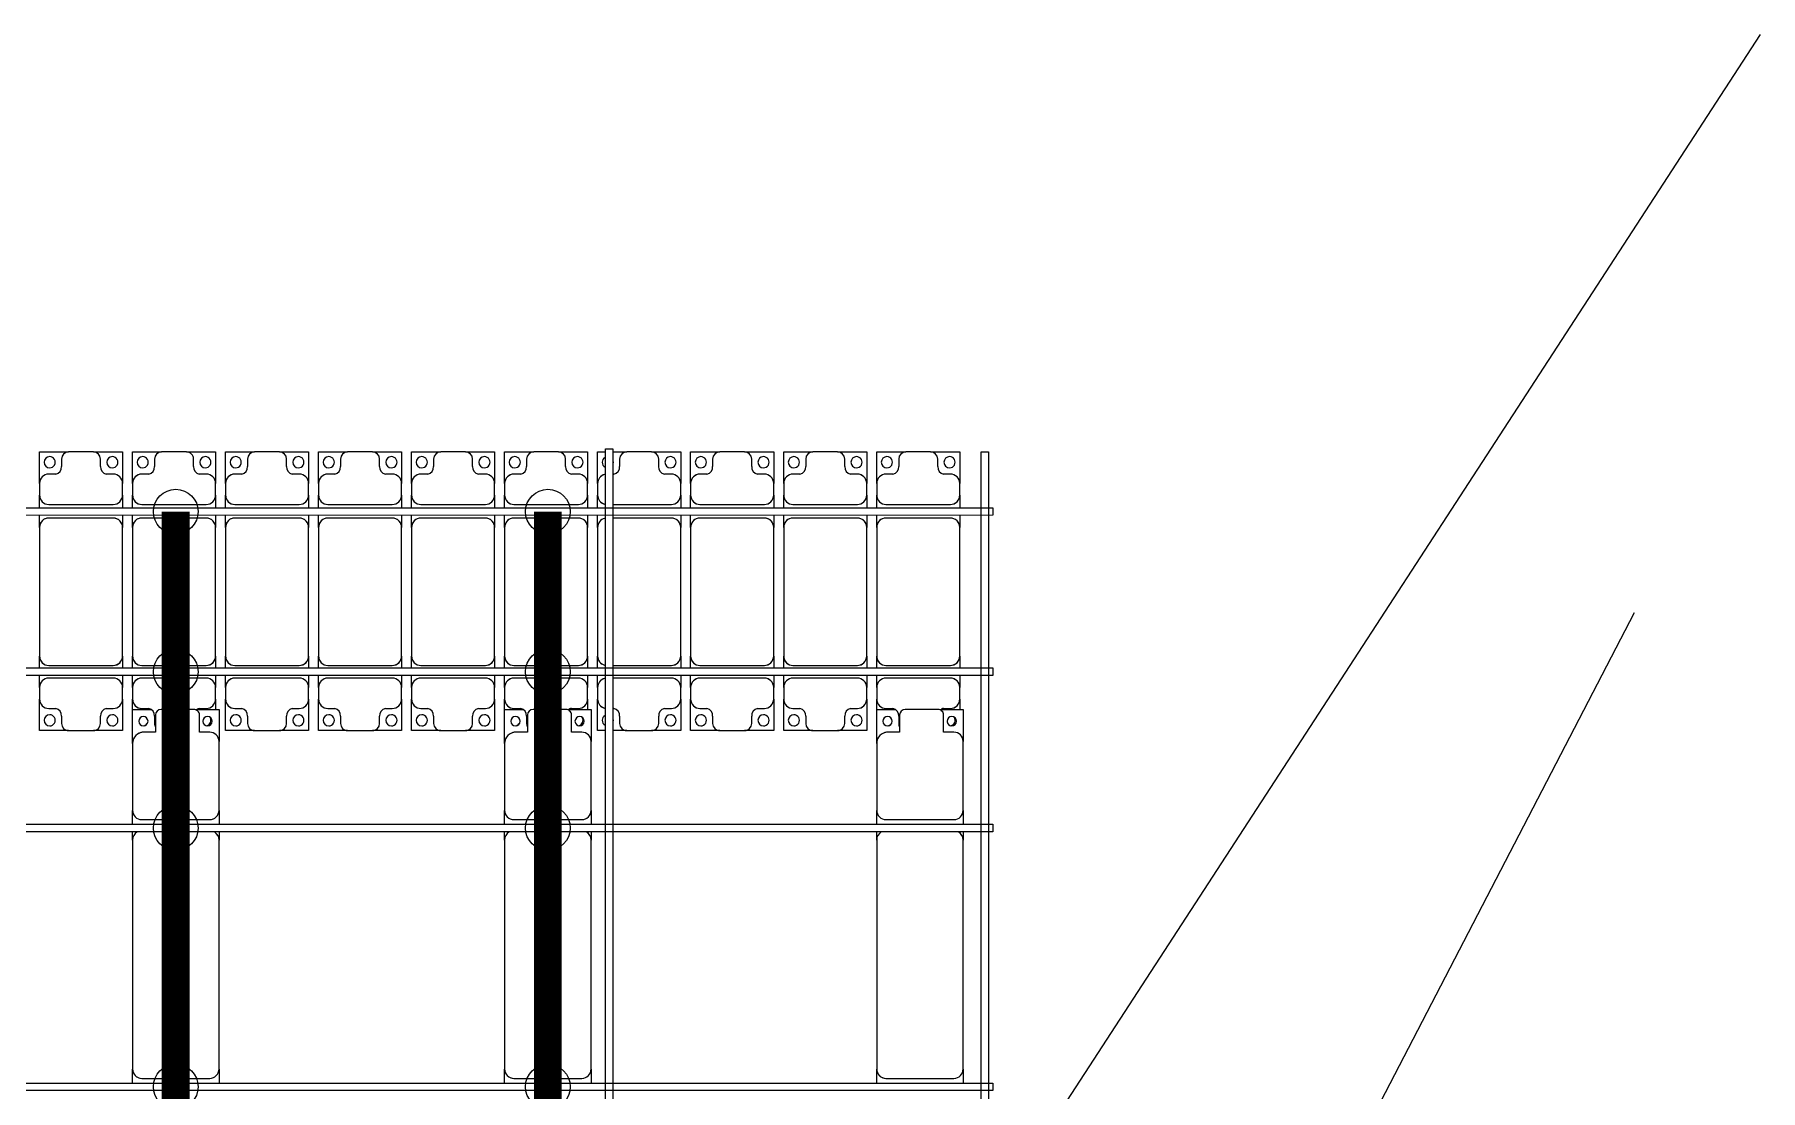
# Model space of a CAD drawing. Header units: millimetres. Extents: x -178706 to 107777, y -87310 to 933.
# Drawn here: x -49651 to -40373, y -8901 to -3228 of the extents above; entities that cross this region are included whole.
import ezdxf

# ---------------------------------------------------------------- set-up
doc = ezdxf.new("R2010")
doc.units = ezdxf.units.MM
doc.layers.add('A-GENM', color=13, linetype='Continuous', lineweight=9)
doc.layers.add('S-BEAM', color=12, linetype='Continuous', lineweight=9)
doc.layers.add('GC-DAY NEO', color=5, linetype='Continuous')
doc.layers.add('GC-HOP 40x60 GIA CUONG', color=1, linetype='Continuous')

# ---------------------------------------------------------------- blocks, each defined once
blk = doc.blocks.new('Dầm C52 - Dầm C52-21052-BỐ TRÍ KHUNG KẾT CẤU BÈ PIN 04')
at = {"layer": 'S-BEAM', "color": 1}
for p, q in [((-63551.9, -20), (-63551.9, 20)), ((-63551.9, 20), (63551.9, 20)), ((63551.9, -20), (-63551.9, -20))]:
    blk.add_line(p, q, dxfattribs=at)
blk = doc.blocks.new('Dầm C52 - Dầm C52-21053-BỐ TRÍ KHUNG KẾT CẤU BÈ PIN 04')
at = {"layer": 'S-BEAM', "color": 1}
for p, q in [((-63553.8, -20), (-63553.8, 20)), ((-63553.8, 20), (63553.8, 20)), ((63553.8, -20), (-63553.8, -20))]:
    blk.add_line(p, q, dxfattribs=at)
blk = doc.blocks.new('Dầm C52 - Dầm C52-21054-BỐ TRÍ KHUNG KẾT CẤU BÈ PIN 04')
at = {"layer": 'S-BEAM', "color": 1}
for p, q in [((-63555, -20), (-63555, 20)), ((-63555, 20), (63555, 20)), ((63555, -20), (-63555, -20))]:
    blk.add_line(p, q, dxfattribs=at)
blk = doc.blocks.new('Dầm C52 - Dầm C52-21055-BỐ TRÍ KHUNG KẾT CẤU BÈ PIN 04')
at = {"layer": 'S-BEAM', "color": 1}
for p, q in [((-63556.2, -20), (-63556.2, 20)), ((-63556.2, 20), (63556.2, 20)), ((63556.2, -20), (-63556.2, -20))]:
    blk.add_line(p, q, dxfattribs=at)
blk = doc.blocks.new('Dầm C52 - Hộp 40x60-15956-BỐ TRÍ KHUNG KẾT CẤU BÈ PIN 04')
at = {"layer": 'S-BEAM', "color": 3, "lineweight": 25}
for p, q in [((-37158.1, 20), (37158.1, 20)), ((37158.1, 20), (37158.1, -20)), ((37158.1, -20), (-37158.1, -20))]:
    blk.add_line(p, q, dxfattribs=at)
blk = doc.blocks.new('Dai phao do pin - DẢI PHAO ĐỠ PIN-V67-BỐ TRÍ KHUNG KẾT CẤU BÈ PIN 04')
at = {"layer": 'A-GENM', "color": 7}
for p, q in [((67074.7, 241.6), (67149.7, 241.6)), ((67099.7, 191.6), (67099.7, -173.4)), ((68380.3, 241.6), (67149.7, 241.6)), ((68380.3, 241.6), (68424.7, 241.6)), ((68464.7, 241.6), (68539.7, 241.6)), ((68489.7, 191.6), (68489.7, -173.4)), ((68899.7, 241.6), (68539.7, 241.6)), ((68899.7, 241.6), (69082.2, 241.6)), ((69082.2, 241.6), (69082.2, 142.1)), ((68959.7, 118.2), (68959.7, 181.6)), ((69052.2, 118.2), (68959.7, 118.2)), ((69082.2, -88.2), (69082.2, 88.2)), ((68959.7, -173.4), (68959.7, -118.2)), ((68959.7, -118.2), (69052.2, -118.2)), ((69082.2, -105.4), (69082.2, -223.4)), ((67149.7, -223.4), (67074.7, -223.4)), ((67149.7, -223.4), (68380.3, -223.4)), ((68424.7, -223.4), (68380.3, -223.4)), ((68539.7, -223.4), (68464.7, -223.4)), ((68539.7, -223.4), (68909.7, -223.4)), ((69082.2, -223.4), (68909.7, -223.4))]:
    blk.add_line(p, q, dxfattribs=at)
for centre, radius, start, end in [((67149.7, 191.6), 50, 90, 180), ((67149.7, 191.6), 50, 105, 180), ((68380.3, 191.6), 50, 30, 90), ((68380.3, 191.6), 50, 30, 90), ((68539.7, 191.6), 50, 90, 180), ((68539.7, 191.6), 50, 135, 180), ((68899.7, 181.6), 60, 0, 90), ((68899.7, 181.6), 60, 0, 30), ((69018.6, 183.2), 25, 360, 180), ((69018.6, 183.2), 25, 180, 360), ((69052.2, 88.2), 30, 360, 90), ((69052.2, -88.2), 30, 270, 0), ((67149.7, -173.4), 50, 180, 270), ((67149.7, -173.4), 50, 180, 270), ((68539.7, -173.4), 50, 180, 270), ((68539.7, -173.4), 50, 180, 225), ((68909.7, -173.4), 50, 270, 0), ((68909.7, -173.4), 50, 315, 0), ((69018.6, -161.8), 25, 360, 180), ((69018.6, -161.8), 25, 180, 360), ((69018.6, -161.8), 25, 90, 105), ((69052.2, -88.2), 30, 300, 330), ((68380.3, -173.4), 50, 270, 330), ((68380.3, -173.4), 50, 285, 330)]:
    blk.add_arc(centre, radius, start, end, dxfattribs=at)
blk = doc.blocks.new('Dai phao do pin - DẢI PHAO ĐỠ PIN-V68-BỐ TRÍ KHUNG KẾT CẤU BÈ PIN 04')
at = {"layer": 'A-GENM', "color": 7}
for p, q in [((67074.7, 241.6), (67149.7, 241.6)), ((67099.7, 191.6), (67099.7, -173.4)), ((68380.3, 241.6), (67149.7, 241.6)), ((68380.3, 241.6), (68424.7, 241.6)), ((68464.7, 241.6), (68539.7, 241.6)), ((68489.7, 191.6), (68489.7, -173.4)), ((68899.7, 241.6), (68539.7, 241.6)), ((68899.7, 241.6), (69082.2, 241.6)), ((69082.2, 241.6), (69082.2, 142.1)), ((68959.7, 118.2), (68959.7, 181.6)), ((69052.2, 118.2), (68959.7, 118.2)), ((69082.2, -88.2), (69082.2, 88.2)), ((68959.7, -173.4), (68959.7, -118.2)), ((68959.7, -118.2), (69052.2, -118.2)), ((69082.2, -105.4), (69082.2, -223.4)), ((67149.7, -223.4), (67074.7, -223.4)), ((67149.7, -223.4), (68380.3, -223.4)), ((68424.7, -223.4), (68380.3, -223.4)), ((68539.7, -223.4), (68464.7, -223.4)), ((68539.7, -223.4), (68909.7, -223.4)), ((69082.2, -223.4), (68909.7, -223.4))]:
    blk.add_line(p, q, dxfattribs=at)
for centre, radius, start, end in [((67149.7, 191.6), 50, 90, 180), ((67149.7, 191.6), 50, 105, 180), ((68380.3, 191.6), 50, 30, 90), ((68380.3, 191.6), 50, 30, 90), ((68539.7, 191.6), 50, 90, 180), ((68539.7, 191.6), 50, 135, 180), ((68899.7, 181.6), 60, 0, 90), ((68899.7, 181.6), 60, 0, 30), ((69018.6, 183.2), 25, 360, 180), ((69018.6, 183.2), 25, 180, 360), ((69052.2, 88.2), 30, 360, 90), ((69052.2, -88.2), 30, 270, 0), ((67149.7, -173.4), 50, 180, 270), ((67149.7, -173.4), 50, 180, 270), ((68539.7, -173.4), 50, 180, 270), ((68539.7, -173.4), 50, 180, 225), ((68909.7, -173.4), 50, 270, 0), ((68909.7, -173.4), 50, 315, 0), ((69018.6, -161.8), 25, 360, 180), ((69018.6, -161.8), 25, 180, 360), ((69018.6, -161.8), 25, 90, 105), ((69052.2, -88.2), 30, 300, 330), ((68380.3, -173.4), 50, 270, 330), ((68380.3, -173.4), 50, 285, 330)]:
    blk.add_arc(centre, radius, start, end, dxfattribs=at)
blk = doc.blocks.new('Dai phao do pin - DẢI PHAO ĐỠ PIN-V69-BỐ TRÍ KHUNG KẾT CẤU BÈ PIN 04')
at = {"layer": 'A-GENM', "color": 7}
for p, q in [((67074.7, 241.6), (67149.7, 241.6)), ((67099.7, 191.6), (67099.7, -173.4)), ((68380.3, 241.6), (67149.7, 241.6)), ((68380.3, 241.6), (68424.7, 241.6)), ((68464.7, 241.6), (68539.7, 241.6)), ((68489.7, 191.6), (68489.7, -173.4)), ((68899.7, 241.6), (68539.7, 241.6)), ((68899.7, 241.6), (69082.2, 241.6)), ((69082.2, 241.6), (69082.2, 142.1)), ((68959.7, 118.2), (68959.7, 181.6)), ((69052.2, 118.2), (68959.7, 118.2)), ((69082.2, -88.2), (69082.2, 88.2)), ((68959.7, -173.4), (68959.7, -118.2)), ((68959.7, -118.2), (69052.2, -118.2)), ((69082.2, -105.4), (69082.2, -223.4)), ((67149.7, -223.4), (67074.7, -223.4)), ((67149.7, -223.4), (68380.3, -223.4)), ((68424.7, -223.4), (68380.3, -223.4)), ((68539.7, -223.4), (68464.7, -223.4)), ((68539.7, -223.4), (68909.7, -223.4)), ((69082.2, -223.4), (68909.7, -223.4))]:
    blk.add_line(p, q, dxfattribs=at)
for centre, radius, start, end in [((67149.7, 191.6), 50, 90, 180), ((67149.7, 191.6), 50, 105, 180), ((68380.3, 191.6), 50, 30, 90), ((68380.3, 191.6), 50, 30, 90), ((68539.7, 191.6), 50, 90, 180), ((68539.7, 191.6), 50, 135, 180), ((68899.7, 181.6), 60, 0, 90), ((68899.7, 181.6), 60, 0, 30), ((69018.6, 183.2), 25, 360, 180), ((69018.6, 183.2), 25, 180, 360), ((69052.2, 88.2), 30, 360, 90), ((69052.2, -88.2), 30, 270, 0), ((67149.7, -173.4), 50, 180, 270), ((67149.7, -173.4), 50, 180, 270), ((68539.7, -173.4), 50, 180, 270), ((68539.7, -173.4), 50, 180, 225), ((68909.7, -173.4), 50, 270, 0), ((68909.7, -173.4), 50, 315, 0), ((69018.6, -161.8), 25, 360, 180), ((69018.6, -161.8), 25, 180, 360), ((69018.6, -161.8), 25, 90, 105), ((69052.2, -88.2), 30, 300, 330), ((68380.3, -173.4), 50, 270, 330), ((68380.3, -173.4), 50, 285, 330)]:
    blk.add_arc(centre, radius, start, end, dxfattribs=at)
blk = doc.blocks.new('Dai phaodi lai - DẢI PHAO ĐI LẠI-21666-BỐ TRÍ KHUNG KẾT CẤU BÈ PIN 04')
at = {"layer": 'A-GENM', "color": 7}
for p, q in [((121276.8, 748.4), (121433.1, 748.4)), ((121276.8, 579.3), (121276.8, 748.4)), ((121566.9, 748.4), (121433.1, 748.4)), ((121566.9, 748.4), (121723.2, 748.4)), ((121723.2, 748.4), (121723.2, 579.3)), ((121776.8, 748.4), (121933.1, 748.4)), ((121776.8, 579.3), (121776.8, 748.4)), ((122066.9, 748.4), (121933.1, 748.4)), ((122066.9, 748.4), (122223.2, 748.4)), ((122223.2, 748.4), (122223.2, 579.3)), ((122276.8, 748.4), (122433.1, 748.4)), ((122276.8, 579.3), (122276.8, 748.4)), ((122566.9, 748.4), (122433.1, 748.4)), ((122566.9, 748.4), (122723.2, 748.4)), ((122723.2, 748.4), (122723.2, 579.3)), ((122776.8, 748.4), (122933.1, 748.4)), ((122776.8, 579.3), (122776.8, 748.4)), ((123066.9, 748.4), (122933.1, 748.4)), ((123066.9, 748.4), (123223.2, 748.4)), ((123223.2, 748.4), (123223.2, 579.3)), ((123276.8, 748.4), (123433.1, 748.4)), ((123276.8, 579.3), (123276.8, 748.4)), ((123566.9, 748.4), (123433.1, 748.4)), ((123566.9, 748.4), (123723.2, 748.4)), ((123723.2, 748.4), (123723.2, 579.3)), ((123776.8, 748.4), (123933.1, 748.4)), ((123776.8, 579.3), (123776.8, 748.4)), ((124066.9, 748.4), (123933.1, 748.4)), ((124066.9, 748.4), (124223.2, 748.4)), ((124223.2, 748.4), (124223.2, 579.3)), ((124276.8, 748.4), (124318.3, 748.4)), ((124276.8, 579.3), (124276.8, 748.4)), ((124358.3, 748.4), (124433.1, 748.4)), ((124566.9, 748.4), (124433.1, 748.4)), ((124566.9, 748.4), (124723.2, 748.4)), ((124723.2, 748.4), (124723.2, 579.3)), ((124776.8, 748.4), (124933.1, 748.4)), ((124776.8, 579.3), (124776.8, 748.4)), ((125066.9, 748.4), (124933.1, 748.4)), ((125066.9, 748.4), (125223.2, 748.4)), ((125223.2, 748.4), (125223.2, 579.3)), ((125276.8, 748.4), (125433.1, 748.4)), ((125276.8, 579.3), (125276.8, 748.4)), ((125566.9, 748.4), (125433.1, 748.4)), ((125566.9, 748.4), (125723.2, 748.4)), ((125723.2, 748.4), (125723.2, 579.3)), ((125776.8, 748.4), (125933.1, 748.4)), ((125776.8, 579.3), (125776.8, 748.4)), ((126066.9, 748.4), (125933.1, 748.4)), ((126066.9, 748.4), (126223.2, 748.4)), ((126223.2, 748.4), (126223.2, 579.3)), ((121395.1, 710.4), (121395.1, 670.7)), ((121604.9, 670.7), (121604.9, 710.4)), ((121895.1, 710.4), (121895.1, 670.7)), ((122104.9, 670.7), (122104.9, 710.4)), ((122395.1, 710.4), (122395.1, 670.7)), ((122604.9, 670.7), (122604.9, 710.4)), ((122895.1, 710.4), (122895.1, 670.7)), ((123104.9, 670.7), (123104.9, 710.4)), ((123395.1, 710.4), (123395.1, 670.7)), ((123604.9, 670.7), (123604.9, 710.4)), ((123895.1, 710.4), (123895.1, 670.7)), ((124104.9, 670.7), (124104.9, 710.4)), ((124395.1, 710.4), (124395.1, 670.7)), ((124604.9, 670.7), (124604.9, 710.4)), ((124895.1, 710.4), (124895.1, 670.7)), ((125104.9, 670.7), (125104.9, 710.4)), ((125395.1, 710.4), (125395.1, 670.7)), ((125604.9, 670.7), (125604.9, 710.4)), ((125895.1, 710.4), (125895.1, 670.7)), ((126104.9, 670.7), (126104.9, 710.4)), ((121276.8, 579.3), (121276.8, 516.7)), ((121364.3, 629.3), (121326.8, 629.3)), ((121673.2, 629.3), (121635.7, 629.3)), ((121723.2, 516.7), (121723.2, 579.3)), ((121776.8, 579.3), (121776.8, 516.7)), ((121864.3, 629.3), (121826.8, 629.3)), ((122173.2, 629.3), (122135.7, 629.3)), ((122223.2, 516.7), (122223.2, 579.3)), ((122276.8, 579.3), (122276.8, 516.7)), ((122364.3, 629.3), (122326.8, 629.3)), ((122673.2, 629.3), (122635.7, 629.3)), ((122723.2, 516.7), (122723.2, 579.3)), ((122776.8, 579.3), (122776.8, 516.7)), ((122864.3, 629.3), (122826.8, 629.3)), ((123173.2, 629.3), (123135.7, 629.3)), ((123223.2, 516.7), (123223.2, 579.3)), ((123276.8, 579.3), (123276.8, 516.7)), ((123364.3, 629.3), (123326.8, 629.3)), ((123673.2, 629.3), (123635.7, 629.3)), ((123723.2, 516.7), (123723.2, 579.3)), ((123776.8, 579.3), (123776.8, 516.7)), ((123864.3, 629.3), (123826.8, 629.3)), ((124173.2, 629.3), (124135.7, 629.3)), ((124223.2, 516.7), (124223.2, 579.3)), ((124276.8, 579.3), (124276.8, 516.7)), ((124364.3, 629.3), (124358.3, 629.3)), ((124673.2, 629.3), (124635.7, 629.3)), ((124723.2, 516.7), (124723.2, 579.3)), ((124776.8, 579.3), (124776.8, 516.7)), ((124864.3, 629.3), (124826.8, 629.3)), ((125173.2, 629.3), (125135.7, 629.3)), ((125223.2, 516.7), (125223.2, 579.3)), ((125276.8, 579.3), (125276.8, 516.7)), ((125364.3, 629.3), (125326.8, 629.3)), ((125673.2, 629.3), (125635.7, 629.3)), ((125723.2, 516.7), (125723.2, 579.3)), ((125776.8, 579.3), (125776.8, 516.7)), ((125864.3, 629.3), (125826.8, 629.3)), ((126173.2, 629.3), (126135.7, 629.3)), ((126223.2, 516.7), (126223.2, 579.3)), ((121276.8, 447.9), (121276.8, 516.7)), ((121326.8, 466.7), (121673.2, 466.7)), ((121723.2, 516.7), (121723.2, 447.9)), ((121776.8, 447.9), (121776.8, 516.7)), ((121826.8, 466.7), (122173.2, 466.7)), ((122223.2, 516.7), (122223.2, 447.9)), ((122276.8, 447.9), (122276.8, 516.7)), ((122326.8, 466.7), (122673.2, 466.7)), ((122723.2, 516.7), (122723.2, 447.9)), ((122776.8, 447.9), (122776.8, 516.7)), ((122826.8, 466.7), (123173.2, 466.7)), ((123223.2, 516.7), (123223.2, 447.9)), ((123276.8, 447.9), (123276.8, 516.7)), ((123326.8, 466.7), (123673.2, 466.7)), ((123723.2, 516.7), (123723.2, 447.9)), ((123776.8, 447.9), (123776.8, 516.7)), ((123826.8, 466.7), (124173.2, 466.7)), ((124223.2, 516.7), (124223.2, 447.9)), ((124276.8, 447.9), (124276.8, 516.7)), ((124358.3, 466.7), (124673.2, 466.7)), ((124723.2, 516.7), (124723.2, 447.9)), ((124776.8, 447.9), (124776.8, 516.7)), ((124826.8, 466.7), (125173.2, 466.7)), ((125223.2, 516.7), (125223.2, 447.9)), ((125276.8, 447.9), (125276.8, 516.7)), ((125326.8, 466.7), (125673.2, 466.7)), ((125723.2, 516.7), (125723.2, 447.9)), ((125776.8, 447.9), (125776.8, 516.7)), ((125826.8, 466.7), (126173.2, 466.7)), ((126223.2, 516.7), (126223.2, 447.9)), ((121276.8, 343.3), (121276.8, 407.9)), ((121673.2, 393.3), (121326.8, 393.3)), ((121723.2, 407.9), (121723.2, 343.3)), ((121776.8, 343.3), (121776.8, 407.9)), ((122173.2, 393.3), (121826.8, 393.3)), ((122223.2, 407.9), (122223.2, 343.3)), ((122276.8, 343.3), (122276.8, 407.9)), ((122673.2, 393.3), (122326.8, 393.3)), ((122723.2, 407.9), (122723.2, 343.3)), ((122776.8, 343.3), (122776.8, 407.9)), ((123173.2, 393.3), (122826.8, 393.3)), ((123223.2, 407.9), (123223.2, 343.3)), ((123276.8, 343.3), (123276.8, 407.9)), ((123673.2, 393.3), (123326.8, 393.3)), ((123723.2, 407.9), (123723.2, 343.3)), ((123776.8, 343.3), (123776.8, 407.9)), ((124173.2, 393.3), (123826.8, 393.3)), ((124223.2, 407.9), (124223.2, 343.3)), ((124276.8, 343.3), (124276.8, 407.9)), ((124673.2, 393.3), (124358.3, 393.3)), ((124723.2, 407.9), (124723.2, 343.3)), ((124776.8, 343.3), (124776.8, 407.9)), ((125173.2, 393.3), (124826.8, 393.3)), ((125223.2, 407.9), (125223.2, 343.3)), ((125276.8, 343.3), (125276.8, 407.9)), ((125673.2, 393.3), (125326.8, 393.3)), ((125723.2, 407.9), (125723.2, 343.3)), ((125776.8, 343.3), (125776.8, 407.9)), ((126173.2, 393.3), (125826.8, 393.3)), ((126223.2, 407.9), (126223.2, 343.3)), ((121276.8, 343.3), (121276.8, -348.3)), ((121723.2, -348.3), (121723.2, 343.3)), ((121776.8, 343.3), (121776.8, -348.3)), ((122223.2, -348.3), (122223.2, 343.3)), ((122276.8, 343.3), (122276.8, -348.3)), ((122723.2, -348.3), (122723.2, 343.3)), ((122776.8, 343.3), (122776.8, -348.3)), ((123223.2, -348.3), (123223.2, 343.3)), ((123276.8, 343.3), (123276.8, -348.3)), ((123723.2, -348.3), (123723.2, 343.3)), ((123776.8, 343.3), (123776.8, -348.3)), ((124223.2, -348.3), (124223.2, 343.3)), ((124276.8, 343.3), (124276.8, -348.3)), ((124723.2, -348.3), (124723.2, 343.3)), ((124776.8, 343.3), (124776.8, -348.3)), ((125223.2, -348.3), (125223.2, 343.3)), ((125276.8, 343.3), (125276.8, -348.3)), ((125723.2, -348.3), (125723.2, 343.3)), ((125776.8, 343.3), (125776.8, -348.3)), ((126223.2, -348.3), (126223.2, 343.3)), ((121276.8, -412.1), (121276.8, -348.3)), ((121723.2, -348.3), (121723.2, -412.1)), ((121776.8, -412.1), (121776.8, -348.3)), ((122223.2, -348.3), (122223.2, -412.1)), ((122276.8, -412.1), (122276.8, -348.3)), ((122723.2, -348.3), (122723.2, -412.1)), ((122776.8, -412.1), (122776.8, -348.3)), ((123223.2, -348.3), (123223.2, -412.1)), ((123276.8, -412.1), (123276.8, -348.3)), ((123723.2, -348.3), (123723.2, -412.1)), ((123776.8, -412.1), (123776.8, -348.3)), ((124223.2, -348.3), (124223.2, -412.1)), ((124276.8, -412.1), (124276.8, -348.3)), ((124723.2, -348.3), (124723.2, -412.1)), ((124776.8, -412.1), (124776.8, -348.3)), ((125223.2, -348.3), (125223.2, -412.1)), ((125276.8, -412.1), (125276.8, -348.3)), ((125723.2, -348.3), (125723.2, -412.1)), ((125776.8, -412.1), (125776.8, -348.3)), ((126223.2, -348.3), (126223.2, -412.1)), ((121276.8, -516.7), (121276.8, -452.1)), ((121326.8, -398.3), (121673.2, -398.3)), ((121723.2, -452.1), (121723.2, -516.7)), ((121776.8, -516.7), (121776.8, -452.1)), ((121826.8, -398.3), (122173.2, -398.3)), ((122223.2, -452.1), (122223.2, -516.7)), ((122276.8, -516.7), (122276.8, -452.1)), ((122326.8, -398.3), (122673.2, -398.3)), ((122723.2, -452.1), (122723.2, -516.7)), ((122776.8, -516.7), (122776.8, -452.1)), ((122826.8, -398.3), (123173.2, -398.3)), ((123223.2, -452.1), (123223.2, -516.7)), ((123276.8, -516.7), (123276.8, -452.1)), ((123326.8, -398.3), (123673.2, -398.3)), ((123723.2, -452.1), (123723.2, -516.7)), ((123776.8, -516.7), (123776.8, -452.1)), ((123826.8, -398.3), (124173.2, -398.3)), ((124223.2, -452.1), (124223.2, -516.7)), ((124276.8, -516.7), (124276.8, -452.1)), ((124358.3, -398.3), (124673.2, -398.3)), ((124723.2, -452.1), (124723.2, -516.7)), ((124776.8, -516.7), (124776.8, -452.1)), ((124826.8, -398.3), (125173.2, -398.3)), ((125223.2, -452.1), (125223.2, -516.7)), ((125276.8, -516.7), (125276.8, -452.1)), ((125326.8, -398.3), (125673.2, -398.3)), ((125723.2, -452.1), (125723.2, -516.7)), ((125776.8, -516.7), (125776.8, -452.1)), ((125826.8, -398.3), (126173.2, -398.3)), ((126223.2, -452.1), (126223.2, -516.7)), ((121276.8, -516.7), (121276.8, -579.3)), ((121673.2, -466.7), (121326.8, -466.7)), ((121723.2, -579.3), (121723.2, -516.7)), ((121776.8, -516.7), (121776.8, -579.3)), ((122173.2, -466.7), (121826.8, -466.7)), ((122223.2, -579.3), (122223.2, -516.7)), ((122276.8, -516.7), (122276.8, -579.3)), ((122673.2, -466.7), (122326.8, -466.7)), ((122723.2, -579.3), (122723.2, -516.7)), ((122776.8, -516.7), (122776.8, -579.3)), ((123173.2, -466.7), (122826.8, -466.7)), ((123223.2, -579.3), (123223.2, -516.7)), ((123276.8, -516.7), (123276.8, -579.3)), ((123673.2, -466.7), (123326.8, -466.7)), ((123723.2, -579.3), (123723.2, -516.7)), ((123776.8, -516.7), (123776.8, -579.3)), ((124173.2, -466.7), (123826.8, -466.7)), ((124223.2, -579.3), (124223.2, -516.7)), ((124276.8, -516.7), (124276.8, -579.3)), ((124673.2, -466.7), (124358.3, -466.7)), ((124723.2, -579.3), (124723.2, -516.7)), ((124776.8, -516.7), (124776.8, -579.3)), ((125173.2, -466.7), (124826.8, -466.7)), ((125223.2, -579.3), (125223.2, -516.7)), ((125276.8, -516.7), (125276.8, -579.3)), ((125673.2, -466.7), (125326.8, -466.7)), ((125723.2, -579.3), (125723.2, -516.7)), ((125776.8, -516.7), (125776.8, -579.3)), ((126173.2, -466.7), (125826.8, -466.7)), ((126223.2, -579.3), (126223.2, -516.7)), ((121276.8, -748.4), (121276.8, -579.3)), ((121326.8, -629.3), (121364.3, -629.3)), ((121635.7, -629.3), (121673.2, -629.3)), ((121723.2, -579.3), (121723.2, -748.4)), ((121776.8, -634.6), (121776.8, -579.3)), ((121826.8, -629.3), (121864.3, -629.3)), ((122135.7, -629.3), (122173.2, -629.3)), ((122223.2, -579.3), (122223.2, -637.1)), ((122276.8, -748.4), (122276.8, -579.3)), ((122326.8, -629.3), (122364.3, -629.3)), ((122635.7, -629.3), (122673.2, -629.3)), ((122723.2, -579.3), (122723.2, -748.4)), ((122776.8, -748.4), (122776.8, -579.3)), ((122826.8, -629.3), (122864.3, -629.3)), ((123135.7, -629.3), (123173.2, -629.3)), ((123223.2, -579.3), (123223.2, -748.4)), ((123276.8, -748.4), (123276.8, -579.3)), ((123326.8, -629.3), (123364.3, -629.3)), ((123635.7, -629.3), (123673.2, -629.3)), ((123723.2, -579.3), (123723.2, -748.4)), ((123776.8, -634.6), (123776.8, -579.3)), ((123826.8, -629.3), (123864.3, -629.3)), ((124135.7, -629.3), (124173.2, -629.3)), ((124223.2, -579.3), (124223.2, -637.1)), ((124276.8, -748.4), (124276.8, -579.3)), ((124358.3, -629.3), (124364.3, -629.3)), ((124635.7, -629.3), (124673.2, -629.3)), ((124723.2, -579.3), (124723.2, -748.4)), ((124776.8, -748.4), (124776.8, -579.3)), ((124826.8, -629.3), (124864.3, -629.3)), ((125135.7, -629.3), (125173.2, -629.3)), ((125223.2, -579.3), (125223.2, -748.4)), ((125276.8, -748.4), (125276.8, -579.3)), ((125326.8, -629.3), (125364.3, -629.3)), ((125635.7, -629.3), (125673.2, -629.3)), ((125723.2, -579.3), (125723.2, -748.4)), ((125776.8, -634.6), (125776.8, -579.3)), ((125826.8, -629.3), (125864.3, -629.3)), ((126135.7, -629.3), (126173.2, -629.3)), ((126223.2, -579.3), (126223.2, -637.1)), ((121395.1, -670.7), (121395.1, -710.4)), ((121604.9, -710.4), (121604.9, -670.7)), ((121895.1, -670.7), (121895.1, -710.4)), ((122395.1, -670.7), (122395.1, -710.4)), ((122604.9, -710.4), (122604.9, -670.7)), ((122895.1, -670.7), (122895.1, -710.4)), ((123104.9, -710.4), (123104.9, -670.7)), ((123395.1, -670.7), (123395.1, -710.4)), ((123604.9, -710.4), (123604.9, -670.7)), ((123895.1, -670.7), (123895.1, -710.4)), ((124395.1, -670.7), (124395.1, -710.4)), ((124604.9, -710.4), (124604.9, -670.7)), ((124895.1, -670.7), (124895.1, -710.4)), ((125104.9, -710.4), (125104.9, -670.7)), ((125395.1, -670.7), (125395.1, -710.4)), ((125604.9, -710.4), (125604.9, -670.7)), ((125895.1, -670.7), (125895.1, -710.4)), ((121433.1, -748.4), (121276.8, -748.4)), ((121433.1, -748.4), (121566.9, -748.4)), ((121723.2, -748.4), (121566.9, -748.4)), ((122433.1, -748.4), (122276.8, -748.4)), ((122433.1, -748.4), (122566.9, -748.4)), ((122723.2, -748.4), (122566.9, -748.4)), ((122933.1, -748.4), (122776.8, -748.4)), ((122933.1, -748.4), (123066.9, -748.4)), ((123223.2, -748.4), (123066.9, -748.4)), ((123433.1, -748.4), (123276.8, -748.4)), ((123433.1, -748.4), (123566.9, -748.4)), ((123723.2, -748.4), (123566.9, -748.4)), ((124318.3, -748.4), (124276.8, -748.4)), ((124433.1, -748.4), (124358.3, -748.4)), ((124433.1, -748.4), (124566.9, -748.4)), ((124723.2, -748.4), (124566.9, -748.4)), ((124933.1, -748.4), (124776.8, -748.4)), ((124933.1, -748.4), (125066.9, -748.4)), ((125223.2, -748.4), (125066.9, -748.4)), ((125433.1, -748.4), (125276.8, -748.4)), ((125433.1, -748.4), (125566.9, -748.4)), ((125723.2, -748.4), (125566.9, -748.4))]:
    blk.add_line(p, q, dxfattribs=at)
for centre, radius, start, end in [((121433.1, 710.4), 38, 90, 180), ((121433.1, 710.4), 38, 90, 135), ((121566.9, 710.4), 38, 0, 90), ((121566.9, 710.4), 38, 45, 90), ((121933.1, 710.4), 38, 90, 180), ((121933.1, 710.4), 38, 90, 135), ((122066.9, 710.4), 38, 360, 90), ((122066.9, 710.4), 38, 45, 90), ((122433.1, 710.4), 38, 90, 180), ((122433.1, 710.4), 38, 90, 135), ((122566.9, 710.4), 38, 0, 90), ((122566.9, 710.4), 38, 45, 90), ((122933.1, 710.4), 38, 90, 180), ((122933.1, 710.4), 38, 90, 135), ((123066.9, 710.4), 38, 0, 90), ((123066.9, 710.4), 38, 45, 90), ((123433.1, 710.4), 38, 90, 180), ((123433.1, 710.4), 38, 90, 135), ((123566.9, 710.4), 38, 0, 90), ((123566.9, 710.4), 38, 45, 90), ((123933.1, 710.4), 38, 90, 180), ((123933.1, 710.4), 38, 90, 135), ((124066.9, 710.4), 38, 0, 90), ((124066.9, 710.4), 38, 45, 90), ((124433.1, 710.4), 38, 90, 180), ((124433.1, 710.4), 38, 90, 135), ((124566.9, 710.4), 38, 0, 90), ((124566.9, 710.4), 38, 45, 90), ((124933.1, 710.4), 38, 90, 180), ((124933.1, 710.4), 38, 90, 135), ((125066.9, 710.4), 38, 0, 90), ((125066.9, 710.4), 38, 45, 90), ((125433.1, 710.4), 38, 90, 180), ((125433.1, 710.4), 38, 90, 135), ((125566.9, 710.4), 38, 0, 90), ((125566.9, 710.4), 38, 45, 90), ((125933.1, 710.4), 38, 90, 180), ((125933.1, 710.4), 38, 90, 135), ((126066.9, 710.4), 38, 0, 90), ((126066.9, 710.4), 38, 45, 90), ((121331.6, 693.3), 30, 90, 270), ((121331.6, 693.3), 30, 270, 90), ((121355.2, 668.2), 40, 283.18854, 3.50807), ((121644.8, 668.2), 40, 176.49193, 256.81146), ((121668.4, 693.3), 30, 90, 270), ((121668.4, 693.3), 30, 270, 90), ((121831.6, 693.3), 30, 90, 270), ((121831.6, 693.3), 30, 270, 90), ((121855.2, 668.2), 40, 283.18854, 3.50807), ((122144.8, 668.2), 40, 176.49193, 256.81146), ((122168.4, 693.3), 30, 90, 270), ((122168.4, 693.3), 30, 270, 90), ((122331.6, 693.3), 30, 90, 270), ((122331.6, 693.3), 30, 270, 90), ((122355.2, 668.2), 40, 283.18854, 3.50807), ((122644.8, 668.2), 40, 176.49193, 256.81146), ((122668.4, 693.3), 30, 90, 270), ((122668.4, 693.3), 30, 270, 90), ((122831.6, 693.3), 30, 90, 270), ((122831.6, 693.3), 30, 270, 90), ((122855.2, 668.2), 40, 283.18854, 3.50807), ((123144.8, 668.2), 40, 176.49193, 256.81146), ((123168.4, 693.3), 30, 90, 270), ((123168.4, 693.3), 30, 270, 90), ((123331.6, 693.3), 30, 90, 270), ((123331.6, 693.3), 30, 270, 90), ((123355.2, 668.2), 40, 283.18854, 3.50807), ((123644.8, 668.2), 40, 176.49193, 256.81146), ((123668.4, 693.3), 30, 90, 270), ((123668.4, 693.3), 30, 270, 90), ((123831.6, 693.3), 30, 90, 270), ((123831.6, 693.3), 30, 270, 90), ((123855.2, 668.2), 40, 283.18854, 3.50807), ((124144.8, 668.2), 40, 176.49193, 256.81146), ((124168.4, 693.3), 30, 90, 270), ((124168.4, 693.3), 30, 270, 90), ((124331.6, 693.3), 30, 120, 240), ((124331.6, 693.3), 30, 345, 15), ((124355.2, 668.2), 40, 283.18854, 3.50807), ((124644.8, 668.2), 40, 176.49193, 256.81146), ((124668.4, 693.3), 30, 90, 270), ((124668.4, 693.3), 30, 270, 90), ((124831.6, 693.3), 30, 90, 270), ((124831.6, 693.3), 30, 270, 90), ((124855.2, 668.2), 40, 283.18854, 3.50807), ((125144.8, 668.2), 40, 176.49193, 256.81146), ((125168.4, 693.3), 30, 90, 270), ((125168.4, 693.3), 30, 270, 90), ((125331.6, 693.3), 30, 90, 270), ((125331.6, 693.3), 30, 270, 90), ((125355.2, 668.2), 40, 283.18854, 3.50807), ((125644.8, 668.2), 40, 176.49193, 256.81146), ((125668.4, 693.3), 30, 90, 270), ((125668.4, 693.3), 30, 270, 90), ((125831.6, 693.3), 30, 90, 270), ((125831.6, 693.3), 30, 270, 90), ((125855.2, 668.2), 40, 283.18854, 3.50807), ((126144.8, 668.2), 40, 176.49193, 256.81146), ((126168.4, 693.3), 30, 90, 270), ((126168.4, 693.3), 30, 270, 90), ((121326.8, 579.3), 50, 90, 180), ((121326.8, 579.3), 50, 90, 135), ((121673.2, 579.3), 50, 0, 90), ((121673.2, 579.3), 50, 45, 90), ((121826.8, 579.3), 50, 90, 180), ((121826.8, 579.3), 50, 90, 135), ((122173.2, 579.3), 50, 360, 90), ((122173.2, 579.3), 50, 45, 90), ((122326.8, 579.3), 50, 90, 180), ((122326.8, 579.3), 50, 90, 135), ((122673.2, 579.3), 50, 0, 90), ((122673.2, 579.3), 50, 45, 90), ((122826.8, 579.3), 50, 90, 180), ((122826.8, 579.3), 50, 90, 135), ((123173.2, 579.3), 50, 0, 90), ((123173.2, 579.3), 50, 45, 90), ((123326.8, 579.3), 50, 90, 180), ((123326.8, 579.3), 50, 90, 135), ((123673.2, 579.3), 50, 0, 90), ((123673.2, 579.3), 50, 45, 90), ((123826.8, 579.3), 50, 90, 180), ((123826.8, 579.3), 50, 90, 135), ((124173.2, 579.3), 50, 360, 90), ((124173.2, 579.3), 50, 45, 90), ((124326.8, 579.3), 50, 105, 180), ((124326.8, 579.3), 50, 105, 135), ((124673.2, 579.3), 50, 0, 90), ((124673.2, 579.3), 50, 45, 90), ((124826.8, 579.3), 50, 90, 180), ((124826.8, 579.3), 50, 90, 135), ((125173.2, 579.3), 50, 360, 90), ((125173.2, 579.3), 50, 45, 90), ((125326.8, 579.3), 50, 90, 180), ((125326.8, 579.3), 50, 90, 135), ((125673.2, 579.3), 50, 0, 90), ((125673.2, 579.3), 50, 45, 90), ((125826.8, 579.3), 50, 90, 180), ((125826.8, 579.3), 50, 90, 135), ((126173.2, 579.3), 50, 360, 90), ((126173.2, 579.3), 50, 45, 90), ((121326.8, 516.7), 50, 180, 270), ((121326.8, 516.7), 50, 225, 270), ((121673.2, 516.7), 50, 270, 0), ((121673.2, 516.7), 50, 270, 315), ((121826.8, 516.7), 50, 180, 270), ((121826.8, 516.7), 50, 225, 270), ((122173.2, 516.7), 50, 270, 0), ((122173.2, 516.7), 50, 270, 315), ((122326.8, 516.7), 50, 180, 270), ((122326.8, 516.7), 50, 225, 270), ((122673.2, 516.7), 50, 270, 0), ((122673.2, 516.7), 50, 270, 315), ((122826.8, 516.7), 50, 180, 270), ((122826.8, 516.7), 50, 225, 270), ((123173.2, 516.7), 50, 270, 360), ((123173.2, 516.7), 50, 270, 315), ((123326.8, 516.7), 50, 180, 270), ((123326.8, 516.7), 50, 225, 270), ((123673.2, 516.7), 50, 270, 0), ((123673.2, 516.7), 50, 270, 315), ((123826.8, 516.7), 50, 180, 270), ((123826.8, 516.7), 50, 225, 270), ((124173.2, 516.7), 50, 270, 360), ((124173.2, 516.7), 50, 270, 315), ((124326.8, 516.7), 50, 180, 255), ((124326.8, 516.7), 50, 225, 255), ((124673.2, 516.7), 50, 270, 0), ((124673.2, 516.7), 50, 270, 315), ((124826.8, 516.7), 50, 180, 270), ((124826.8, 516.7), 50, 225, 270), ((125173.2, 516.7), 50, 270, 360), ((125173.2, 516.7), 50, 270, 315), ((125326.8, 516.7), 50, 180, 270), ((125326.8, 516.7), 50, 225, 270), ((125673.2, 516.7), 50, 270, 0), ((125673.2, 516.7), 50, 270, 315), ((125826.8, 516.7), 50, 180, 270), ((125826.8, 516.7), 50, 225, 270), ((126173.2, 516.7), 50, 270, 360), ((126173.2, 516.7), 50, 270, 315), ((121326.8, 343.3), 50, 90, 180), ((121326.8, 343.3), 50, 105, 180), ((121673.2, 343.3), 50, 360, 90), ((121673.2, 343.3), 50, 30, 75), ((121826.8, 343.3), 50, 90, 180), ((121826.8, 343.3), 50, 105, 180), ((122173.2, 343.3), 50, 0, 90), ((122173.2, 343.3), 50, 30, 75), ((122326.8, 343.3), 50, 90, 180), ((122326.8, 343.3), 50, 105, 180), ((122673.2, 343.3), 50, 360, 90), ((122673.2, 343.3), 50, 30, 75), ((122826.8, 343.3), 50, 90, 180), ((122826.8, 343.3), 50, 105, 180), ((123173.2, 343.3), 50, 360, 90), ((123173.2, 343.3), 50, 30, 75), ((123326.8, 343.3), 50, 90, 180), ((123326.8, 343.3), 50, 105, 180), ((123673.2, 343.3), 50, 0, 90), ((123673.2, 343.3), 50, 30, 75), ((123826.8, 343.3), 50, 90, 180), ((123826.8, 343.3), 50, 105, 180), ((124173.2, 343.3), 50, 0, 90), ((124173.2, 343.3), 50, 30, 75), ((124326.8, 343.3), 50, 105, 180), ((124326.8, 343.3), 50, 105, 180), ((124673.2, 343.3), 50, 360, 90), ((124673.2, 343.3), 50, 30, 75), ((124826.8, 343.3), 50, 90, 180), ((124826.8, 343.3), 50, 105, 180), ((125173.2, 343.3), 50, 0, 90), ((125173.2, 343.3), 50, 30, 75), ((125326.8, 343.3), 50, 90, 180), ((125326.8, 343.3), 50, 105, 180), ((125673.2, 343.3), 50, 360, 90), ((125673.2, 343.3), 50, 30, 75), ((125826.8, 343.3), 50, 90, 180), ((125826.8, 343.3), 50, 105, 180), ((126173.2, 343.3), 50, 360, 90), ((126173.2, 343.3), 50, 30, 75), ((121326.8, -348.3), 50, 180, 270), ((121326.8, -348.3), 50, 195, 240), ((121673.2, -348.3), 50, 270, 360), ((121673.2, -348.3), 50, 270, 345), ((121826.8, -348.3), 50, 180, 270), ((121826.8, -348.3), 50, 195, 240), ((122173.2, -348.3), 50, 270, 0), ((122173.2, -348.3), 50, 270, 345), ((122326.8, -348.3), 50, 180, 270), ((122326.8, -348.3), 50, 195, 240), ((122673.2, -348.3), 50, 270, 360), ((122673.2, -348.3), 50, 270, 345), ((122826.8, -348.3), 50, 180, 270), ((122826.8, -348.3), 50, 195, 240), ((123173.2, -348.3), 50, 270, 0), ((123173.2, -348.3), 50, 270, 345), ((123326.8, -348.3), 50, 180, 270), ((123326.8, -348.3), 50, 195, 240), ((123673.2, -348.3), 50, 270, 360), ((123673.2, -348.3), 50, 270, 345), ((123826.8, -348.3), 50, 180, 270), ((123826.8, -348.3), 50, 195, 240), ((124173.2, -348.3), 50, 270, 0), ((124173.2, -348.3), 50, 270, 345), ((124326.8, -348.3), 50, 180, 255), ((124326.8, -348.3), 50, 195, 240), ((124673.2, -348.3), 50, 270, 360), ((124673.2, -348.3), 50, 270, 345), ((124826.8, -348.3), 50, 180, 270), ((124826.8, -348.3), 50, 195, 240), ((125173.2, -348.3), 50, 270, 0), ((125173.2, -348.3), 50, 270, 345), ((125326.8, -348.3), 50, 180, 270), ((125326.8, -348.3), 50, 195, 240), ((125673.2, -348.3), 50, 270, 360), ((125673.2, -348.3), 50, 270, 345), ((125826.8, -348.3), 50, 180, 270), ((125826.8, -348.3), 50, 195, 240), ((126173.2, -348.3), 50, 270, 0), ((126173.2, -348.3), 50, 270, 345), ((121326.8, -516.7), 50, 90, 180), ((121326.8, -516.7), 50, 90, 135), ((121673.2, -516.7), 50, 0, 90), ((121673.2, -516.7), 50, 45, 90), ((121826.8, -516.7), 50, 90, 180), ((121826.8, -516.7), 50, 90, 135), ((122173.2, -516.7), 50, 0, 90), ((122173.2, -516.7), 50, 45, 90), ((122326.8, -516.7), 50, 90, 180), ((122326.8, -516.7), 50, 90, 135), ((122673.2, -516.7), 50, 0, 90), ((122673.2, -516.7), 50, 45, 90), ((122826.8, -516.7), 50, 90, 180), ((122826.8, -516.7), 50, 90, 135), ((123173.2, -516.7), 50, 0, 90), ((123173.2, -516.7), 50, 45, 90), ((123326.8, -516.7), 50, 90, 180), ((123326.8, -516.7), 50, 90, 135), ((123673.2, -516.7), 50, 0, 90), ((123673.2, -516.7), 50, 45, 90), ((123826.8, -516.7), 50, 90, 180), ((123826.8, -516.7), 50, 90, 135), ((124173.2, -516.7), 50, 0, 90), ((124173.2, -516.7), 50, 45, 90), ((124326.8, -516.7), 50, 105, 180), ((124326.8, -516.7), 50, 105, 135), ((124673.2, -516.7), 50, 360, 90), ((124673.2, -516.7), 50, 45, 90), ((124826.8, -516.7), 50, 90, 180), ((124826.8, -516.7), 50, 90, 135), ((125173.2, -516.7), 50, 0, 90), ((125173.2, -516.7), 50, 45, 90), ((125326.8, -516.7), 50, 90, 180), ((125326.8, -516.7), 50, 90, 135), ((125673.2, -516.7), 50, 360, 90), ((125673.2, -516.7), 50, 45, 90), ((125826.8, -516.7), 50, 90, 180), ((125826.8, -516.7), 50, 90, 135), ((126173.2, -516.7), 50, 0, 90), ((126173.2, -516.7), 50, 45, 90), ((121326.8, -579.3), 50, 180, 270), ((121326.8, -579.3), 50, 225, 270), ((121355.2, -668.2), 40, 356.49193, 76.81146), ((121644.8, -668.2), 40, 103.18854, 183.50807), ((121673.2, -579.3), 50, 270, 360), ((121673.2, -579.3), 50, 270, 315), ((121826.8, -579.3), 50, 180, 270), ((121826.8, -579.3), 50, 225, 270), ((121855.2, -668.2), 40, 356.49193, 76.81146), ((122144.8, -668.2), 40, 103.18854, 135.16842), ((122173.2, -579.3), 50, 270, 360), ((122173.2, -579.3), 50, 270, 315), ((122326.8, -579.3), 50, 180, 270), ((122326.8, -579.3), 50, 225, 270), ((122355.2, -668.2), 40, 356.49193, 76.81146), ((122644.8, -668.2), 40, 103.18854, 183.50807), ((122673.2, -579.3), 50, 270, 360), ((122673.2, -579.3), 50, 270, 315), ((122826.8, -579.3), 50, 180, 270), ((122826.8, -579.3), 50, 225, 270), ((122855.2, -668.2), 40, 356.49193, 76.81146), ((123144.8, -668.2), 40, 103.18854, 183.50807), ((123173.2, -579.3), 50, 270, 0), ((123173.2, -579.3), 50, 270, 315), ((123326.8, -579.3), 50, 180, 270), ((123326.8, -579.3), 50, 225, 270), ((123355.2, -668.2), 40, 356.49193, 76.81146), ((123644.8, -668.2), 40, 103.18854, 183.50807), ((123673.2, -579.3), 50, 270, 360), ((123673.2, -579.3), 50, 270, 315), ((123826.8, -579.3), 50, 180, 270), ((123826.8, -579.3), 50, 225, 270), ((123855.2, -668.2), 40, 356.49193, 76.81146), ((124144.8, -668.2), 40, 103.18854, 129.96172), ((124173.2, -579.3), 50, 270, 360), ((124173.2, -579.3), 50, 270, 315), ((124326.8, -579.3), 50, 180, 255), ((124326.8, -579.3), 50, 225, 255), ((124355.2, -668.2), 40, 356.49193, 76.81146), ((124644.8, -668.2), 40, 103.18854, 183.50807), ((124673.2, -579.3), 50, 270, 360), ((124673.2, -579.3), 50, 270, 315), ((124826.8, -579.3), 50, 180, 270), ((124826.8, -579.3), 50, 225, 270), ((124855.2, -668.2), 40, 356.49193, 76.81146), ((125144.8, -668.2), 40, 103.18854, 183.50807), ((125173.2, -579.3), 50, 270, 0), ((125173.2, -579.3), 50, 270, 315), ((125326.8, -579.3), 50, 180, 270), ((125326.8, -579.3), 50, 225, 270), ((125355.2, -668.2), 40, 356.49193, 76.81146), ((125644.8, -668.2), 40, 103.18854, 183.50807), ((125673.2, -579.3), 50, 270, 360), ((125673.2, -579.3), 50, 270, 315), ((125826.8, -579.3), 50, 180, 270), ((125826.8, -579.3), 50, 225, 270), ((125855.2, -668.2), 40, 356.49193, 76.81146), ((126144.8, -668.2), 40, 103.18854, 129.96172), ((126173.2, -579.3), 50, 270, 360), ((126173.2, -579.3), 50, 270, 315), ((121331.6, -693.3), 30, 90, 270), ((121331.6, -693.3), 30, 270, 90), ((121433.1, -710.4), 38, 180, 270), ((121433.1, -710.4), 38, 225, 270), ((121566.9, -710.4), 38, 270, 360), ((121566.9, -710.4), 38, 270, 315), ((121668.4, -693.3), 30, 90, 270), ((121668.4, -693.3), 30, 270, 90), ((121831.6, -693.3), 30, 285, 330), ((121933.1, -710.4), 38, 180, 209.7798), ((122168.4, -693.3), 30, 285, 30), ((122331.6, -693.3), 30, 90, 270), ((122331.6, -693.3), 30, 270, 90), ((122433.1, -710.4), 38, 180, 270), ((122433.1, -710.4), 38, 225, 270), ((122566.9, -710.4), 38, 270, 360), ((122566.9, -710.4), 38, 270, 315), ((122668.4, -693.3), 30, 90, 270), ((122668.4, -693.3), 30, 270, 90), ((122831.6, -693.3), 30, 90, 270), ((122831.6, -693.3), 30, 270, 90), ((122933.1, -710.4), 38, 180, 270), ((122933.1, -710.4), 38, 225, 270), ((123066.9, -710.4), 38, 270, 360), ((123066.9, -710.4), 38, 270, 315), ((123168.4, -693.3), 30, 90, 270), ((123168.4, -693.3), 30, 270, 90), ((123331.6, -693.3), 30, 90, 270), ((123331.6, -693.3), 30, 270, 90), ((123433.1, -710.4), 38, 180, 270), ((123433.1, -710.4), 38, 225, 270), ((123566.9, -710.4), 38, 270, 360), ((123566.9, -710.4), 38, 270, 315), ((123668.4, -693.3), 30, 90, 270), ((123668.4, -693.3), 30, 270, 90), ((123831.6, -693.3), 30, 285, 330), ((123933.1, -710.4), 38, 180, 209.7798), ((124168.4, -693.3), 30, 285, 30), ((124331.6, -693.3), 30, 120, 240), ((124331.6, -693.3), 30, 345, 15), ((124433.1, -710.4), 38, 180, 270), ((124433.1, -710.4), 38, 225, 270), ((124566.9, -710.4), 38, 270, 360), ((124566.9, -710.4), 38, 270, 315), ((124668.4, -693.3), 30, 90, 270), ((124668.4, -693.3), 30, 270, 90), ((124831.6, -693.3), 30, 90, 270), ((124831.6, -693.3), 30, 270, 90), ((124933.1, -710.4), 38, 180, 270), ((124933.1, -710.4), 38, 225, 270), ((125066.9, -710.4), 38, 270, 360), ((125066.9, -710.4), 38, 270, 315), ((125168.4, -693.3), 30, 90, 270), ((125168.4, -693.3), 30, 270, 90), ((125331.6, -693.3), 30, 90, 270), ((125331.6, -693.3), 30, 270, 90), ((125433.1, -710.4), 38, 180, 270), ((125433.1, -710.4), 38, 225, 270), ((125566.9, -710.4), 38, 270, 360), ((125566.9, -710.4), 38, 270, 315), ((125668.4, -693.3), 30, 90, 270), ((125668.4, -693.3), 30, 270, 90), ((125831.6, -693.3), 30, 285, 330), ((125933.1, -710.4), 38, 180, 209.7798), ((126168.4, -693.3), 30, 285, 30)]:
    blk.add_arc(centre, radius, start, end, dxfattribs=at)
blk = doc.blocks.new('HOBANMONG_BEPIN 4_rvt-1-BỐ TRÍ KHUNG KẾT CẤU BÈ PIN 04')
at = {"layer": 'A-GENM', "color": 3, "lineweight": 25}
for name, p, rotation in [('Dai phaodi lai - DẢI PHAO ĐI LẠI-21666-BỐ TRÍ KHUNG KẾT CẤU BÈ PIN 04', (-170900.6, -6219.3), 0.0001043351917741), ('Dai phao do pin - DẢI PHAO ĐỠ PIN-V67-BỐ TRÍ KHUNG KẾT CẤU BÈ PIN 04', (-48882.2, -75935.8), 90.00010434022407), ('Dai phao do pin - DẢI PHAO ĐỠ PIN-V68-BỐ TRÍ KHUNG KẾT CẤU BÈ PIN 04', (-46882.2, -75935.8), 90.00010434022407), ('Dai phao do pin - DẢI PHAO ĐỠ PIN-V69-BỐ TRÍ KHUNG KẾT CẤU BÈ PIN 04', (-44882.2, -75935.8), 90.00010434022407)]:
    blk.add_blockref(name, p, dxfattribs=dict(at, rotation=rotation))
at = {"layer": 'S-BEAM', "color": 3, "lineweight": 25}
for name, p, rotation in [('Dầm C52 - Hộp 40x60-15956-BỐ TRÍ KHUNG KẾT CẤU BÈ PIN 04', (-46562.2, -42612.3), 90.00010434022374), ('Dầm C52 - Hộp 40x60-15956-BỐ TRÍ KHUNG KẾT CẤU BÈ PIN 04', (-44542.2, -42628.8), 90.00010434022374), ('Dầm C52 - Dầm C52-21055-BỐ TRÍ KHUNG KẾT CẤU BÈ PIN 04', (-108056.5, -5791.2), 180.0001043386848), ('Dầm C52 - Dầm C52-21054-BỐ TRÍ KHUNG KẾT CẤU BÈ PIN 04', (-108055.3, -6651.2), 180.0001043386848), ('Dầm C52 - Dầm C52-21053-BỐ TRÍ KHUNG KẾT CẤU BÈ PIN 04', (-108054.1, -7491.2), 180.0001043386848), ('Dầm C52 - Dầm C52-21052-BỐ TRÍ KHUNG KẾT CẤU BÈ PIN 04', (-108052.2, -8881.2), 180.0001043386848)]:
    blk.add_blockref(name, p, dxfattribs=dict(at, rotation=rotation))

msp = doc.modelspace()

# ---------------------------------------------------------------- linework, layer by layer
at = {"layer": 'GC-DAY NEO'}
for p, q in [((-44736.5, -9933.3), (-40373.3, -3227.9)), ((-44737.7, -13433.3), (-41050.5, -6333.8))]:
    msp.add_line(p, q, dxfattribs=at)
at = {"layer": 'GC-HOP 40x60 GIA CUONG', "const_width": 150}
for points in [[(-48891.3, -19976.5), (-48891.3, -5791.2)], [(-46891.3, -19976.5), (-46891.3, -5791.2)]]:
    msp.add_lwpolyline(points, dxfattribs=at)
at = {"layer": 'GC-HOP 40x60 GIA CUONG'}
for centre in [(-48891.3, -5791.2), (-46891.3, -5791.2), (-48891.3, -6651.2), (-46891.3, -6651.2), (-48891.3, -7491.2), (-46891.3, -7491.2), (-48891.3, -8881.2), (-46891.3, -8881.2)]:
    msp.add_circle(centre, 120, dxfattribs=at)

# ---------------------------------------------------------------- block references
at = {"lineweight": 5}
msp.add_blockref('HOBANMONG_BEPIN 4_rvt-1-BỐ TRÍ KHUNG KẾT CẤU BÈ PIN 04', (0, 0), dxfattribs=at)

doc.saveas('drawing.dxf')
